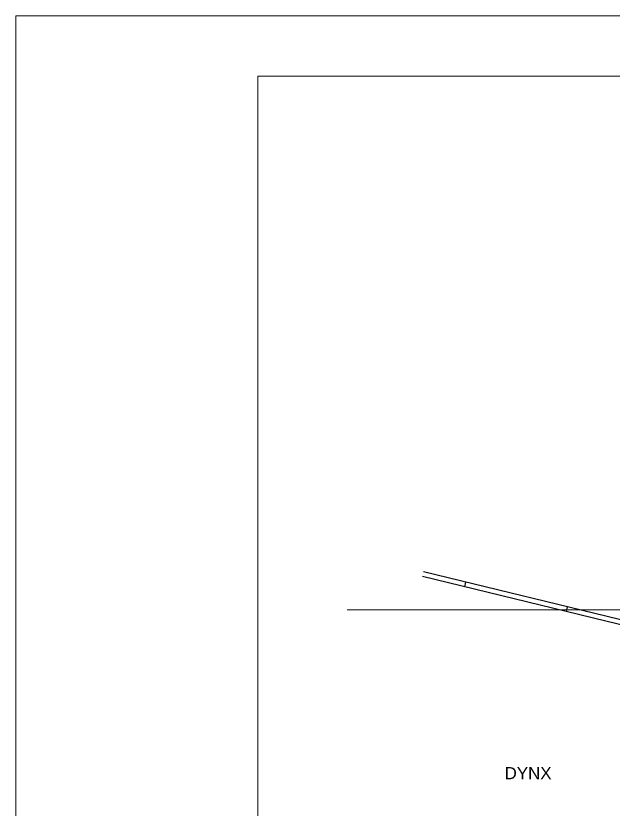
# Model space of a CAD drawing. Header units: feet. Extents: x 3381 to 683784, y 675186 to 4376258.
# Drawn here: x 682497.1 to 682546.5, y 4375787.2 to 4375852.9 of the extents above; entities that cross this region are included whole.
import ezdxf

# ---------------------------------------------------------------- set-up
doc = ezdxf.new("R2010")
doc.units = ezdxf.units.FT
doc.header["$MEASUREMENT"] = 0
doc.linetypes.add('ACAD_ISO03W100', pattern=[30, 12, -18])
doc.layers.get('0').update_dxf_attribs({"linetype": 'CONTINUOUS'})
for name, color, linetype, lineweight in [('km setka', 170, 'CONTINUOUS', 15), ('kontur', 5, 'CONTINUOUS', 0), ('rabit xt', 7, 'CONTINUOUS', 13)]:
    doc.layers.add(name, color=color, linetype=linetype, lineweight=lineweight)
doc.styles.get("Standard").update_dxf_attribs({"font": 'arial.ttf', "height": 2})

msp = doc.modelspace()

# ---------------------------------------------------------------- linework, layer by layer
at = {"linetype": 'Continuous'}
for p, q in [((682556.582, 4375800.139, 14.742), (682530.685, 4375806.462, -686.994)), ((682556.254, 4375800.631, 3.286), (682530.78, 4375806.851, -686.994)), ((682534.246, 4375806.005, -686.994), (682534.155, 4375805.615, -686.994)), ((682542.672, 4375803.947, -458.657), (682542.582, 4375803.558, -458.657))]:
    msp.add_line(p, q, dxfattribs=at)
msp.add_open_spline([(682572.003, 4375847.878, -686.994), (682571.848, 4375847.679, -686.994), (682571.694, 4375847.478, -686.994), (682570.907, 4375846.411, -686.994), (682570.32, 4375845.5, -686.994), (682569.555, 4375843.847, -686.994), (682569.306, 4375843.144, -686.994), (682569.072, 4375842.021, -686.994), (682569.018, 4375841.628, -686.994), (682568.97, 4375840.834, -686.994), (682568.975, 4375840.438, -686.994), (682569.095, 4375838.839, -686.994), (682569.41, 4375837.665, -686.994), (682570.122, 4375835.821, -686.994), (682570.459, 4375835.114, -686.994), (682571.185, 4375833.778, -686.994), (682571.576, 4375833.146, -686.994), (682572.863, 4375831.224, -686.994), (682573.811, 4375830.03, -686.994), (682575.275, 4375828.096, -686.994), (682575.826, 4375827.346, -686.994), (682576.827, 4375825.815, -686.994), (682577.274, 4375825.038, -686.994), (682577.944, 4375823.567, -686.994), (682578.186, 4375822.88, -686.994), (682578.531, 4375821.445, -686.994), (682578.636, 4375820.703, -686.994), (682578.714, 4375819.106, -686.994), (682578.667, 4375818.252, -686.994), (682578.404, 4375816.572, -686.994), (682578.187, 4375815.741, -686.994), (682577.391, 4375813.507, -686.994), (682576.66, 4375812.155, -686.994), (682575.187, 4375810.007, -686.994), (682574.533, 4375809.179, -686.994), (682573.142, 4375807.571, -686.994), (682572.403, 4375806.788, -686.994), (682570.902, 4375805.236, -686.994), (682570.14, 4375804.468, -686.994), (682568.818, 4375803.083, -686.994), (682568.253, 4375802.475, -686.994), (682567.159, 4375801.222, -686.994), (682566.63, 4375800.583, -686.994), (682565.09, 4375798.636, -686.994), (682564.125, 4375797.299, -686.994), (682562.426, 4375794.836, -686.994), (682561.678, 4375793.714, -686.994), (682560.209, 4375791.445, -686.994), (682559.49, 4375790.299, -686.994), (682557.389, 4375786.825, -686.994), (682556.063, 4375784.461, -686.994), (682553.667, 4375779.772, -686.994), (682552.588, 4375777.452, -686.994), (682550.924, 4375773.427, -686.994), (682550.288, 4375771.743, -686.994), (682549.129, 4375768.337, -686.994), (682548.607, 4375766.62, -686.994), (682547.594, 4375762.992, -686.994), (682547.111, 4375761.079, -686.994), (682546.328, 4375757.787, -686.994), (682546.013, 4375756.41, -686.994), (682545.4, 4375753.645, -686.994), (682545.104, 4375752.257, -686.994), (682544.68, 4375750.085, -686.994), (682544.534, 4375749.31, -686.994), (682544.296, 4375747.909, -686.994), (682544.2, 4375747.29, -686.994), (682543.96, 4375745.326, -686.994), (682543.885, 4375743.982, -686.994), (682543.887, 4375740.966, -686.994), (682544.008, 4375739.294, -686.994), (682544.448, 4375736.002, -686.994), (682544.765, 4375734.383, -686.994), (682545.405, 4375731.667, -686.994), (682545.698, 4375730.559, -686.994), (682546.263, 4375728.561, -686.994), (682546.529, 4375727.668, -686.994), (682547.022, 4375726.055, -686.994), (682547.248, 4375725.324, -686.994), (682547.744, 4375723.851, -686.994), (682548.013, 4375723.11, -686.994), (682548.469, 4375722.019, -686.994), (682548.625, 4375721.666, -686.994), (682549.128, 4375720.612, -686.994), (682549.489, 4375719.951, -686.994), (682550.17, 4375718.681, -686.994), (682550.49, 4375718.072, -686.994), (682550.889, 4375717.17, -686.994), (682551.01, 4375716.866, -686.994), (682551.197, 4375716.313, -686.994), (682551.267, 4375716.065, -686.994), (682551.39, 4375715.541, -686.994), (682551.442, 4375715.268, -686.994), (682551.576, 4375714.432, -686.994), (682551.639, 4375713.841, -686.994), (682549.454, 4375709.428, -686.994)], degree=3, knots=[55.769159, 55.769159, 55.769159, 55.769159, 56.452422, 56.452422, 59.343353, 59.343353, 61.301717, 61.301717, 62.310714, 62.310714, 63.319712, 63.319712, 66.426739, 66.426739, 68.50177, 68.50177, 70.576802, 70.576802, 75.092259, 75.092259, 77.984383, 77.984383, 80.876507, 80.876507, 83.368148, 83.368148, 85.859789, 85.859789, 88.693846, 88.693846, 91.527902, 91.527902, 96.504404, 96.504404, 99.813748, 99.813748, 103.123092, 103.123092, 106.359907, 106.359907, 108.778682, 108.778682, 111.197456, 111.197456, 116.035005, 116.035005, 120.025858, 120.025858, 124.016711, 124.016711, 131.998417, 131.998417, 139.538843, 139.538843, 144.840516, 144.840516, 150.142189, 150.142189, 155.992549, 155.992549, 160.212599, 160.212599, 164.43265, 164.43265, 166.77754, 166.77754, 168.584028, 168.584028, 172.423705, 172.423705, 177.221179, 177.221179, 182.018653, 182.018653, 185.384546, 185.384546, 188.140377, 188.140377, 190.397291, 190.397291, 192.654204, 192.654204, 193.73589, 193.73589, 195.899262, 195.899262, 198.062634, 198.062634, 199.190084, 199.190084, 200.13488, 200.13488, 201.079676, 201.079676, 202.923933, 202.923933, 202.923933, 202.923933], dxfattribs=at)
at = {"layer": 'km setka', "elevation": -686.994, "flags": 128}
msp.add_lwpolyline([(682524.455, 4375803.701), (682673.527, 4375803.701)], dxfattribs=at)
at = {"layer": 'rabit xt', "color": 7, "lineweight": 20, "ltscale": 0.3, "elevation": -89.226}
for points in [[(682497.06, 4375852.878), (682917.06, 4375852.878), (682917.06, 4375555.878)], [(682497.06, 4375852.878), (682497.06, 4375555.878), (682917.06, 4375555.878)]]:
    msp.add_lwpolyline(points, dxfattribs=at)
msp.add_lwpolyline([(682517.06, 4375847.878), (682912.06, 4375847.878), (682912.06, 4375560.878), (682517.06, 4375560.878)], close=True, dxfattribs=at)

# ---------------------------------------------------------------- texts
at = {"layer": 'kontur', "color": 0, "linetype": 'ACAD_ISO03W100', "lineweight": 0, "ltscale": 0.35, "insert": (682537.487, 4375790.684, -686.994), "char_height": 1, "attachment_point": 1}
msp.add_mtext_dynamic_manual_height_columns('DYNX', width=10.61016, gutter_width=12.5, heights=[0], dxfattribs=at)

doc.saveas('drawing.dxf')
